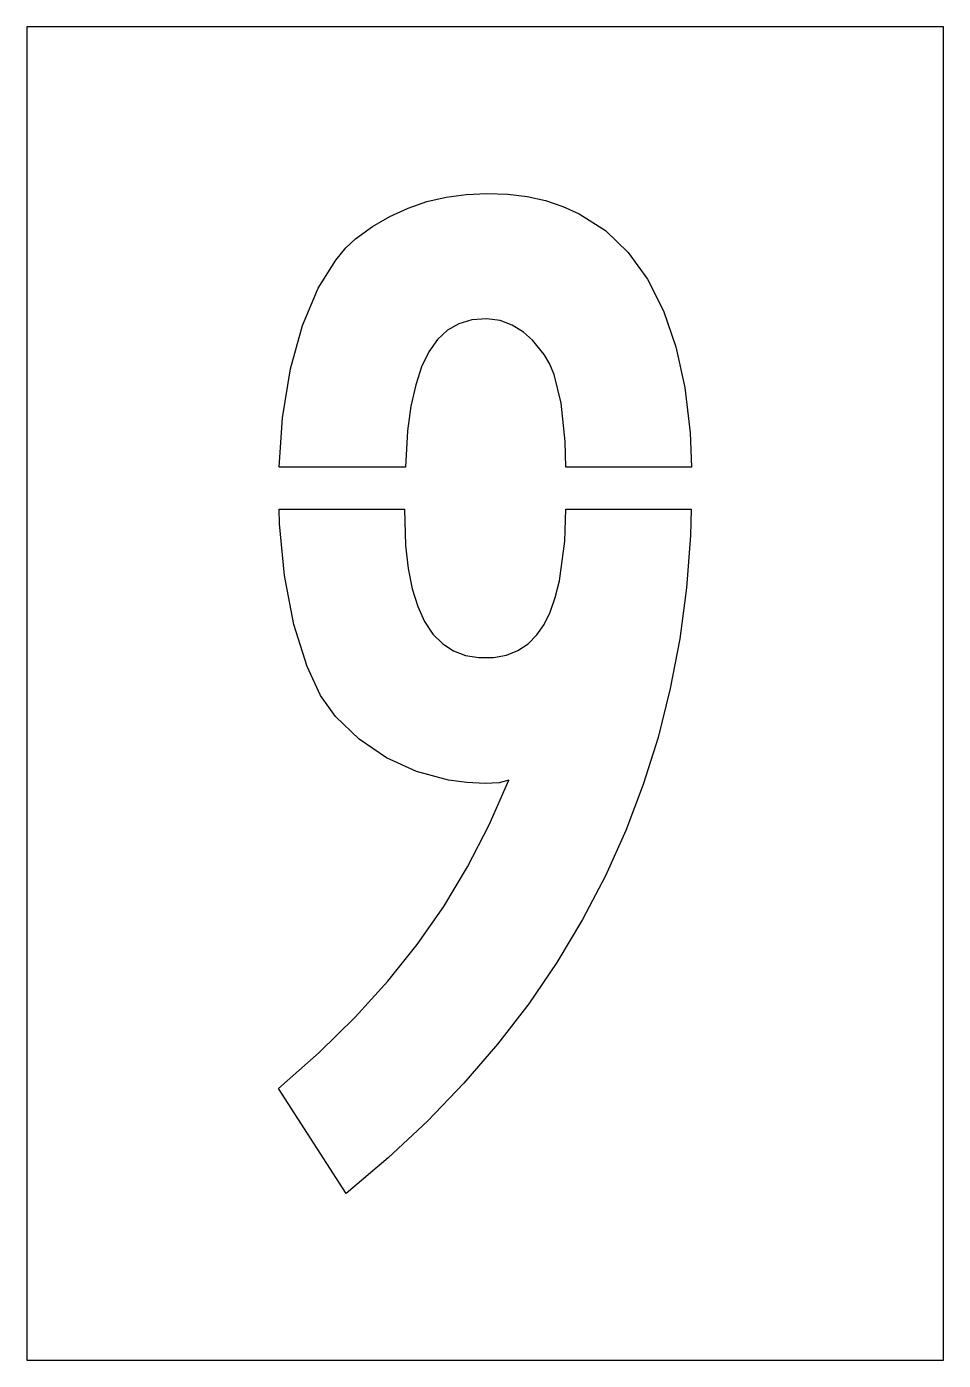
# Model space of a CAD drawing. Extents: x 0 to 11, y 0 to 16.
import ezdxf

# ---------------------------------------------------------------- set-up
doc = ezdxf.new("R2010")
doc.units = 0
doc.layers.add('CUT', color=7, linetype='Continuous')
doc.layers.add('OUTSIDE', color=1, linetype='Continuous')

msp = doc.modelspace()

# ---------------------------------------------------------------- linework, layer by layer
at = {"layer": 'CUT'}
for points in [[(6.4139, 11.4826), (6.3303, 11.8251), (6.2738, 11.9585), (6.2081, 12.0659), (6.0693, 12.2376), (5.9623, 12.3364), (5.8274, 12.4205), (5.6831, 12.4735), (5.5225, 12.4959), (5.34, 12.4819), (5.1853, 12.4356), (5.0506, 12.3581), (4.9305, 12.246), (4.8271, 12.0999), (4.7398, 11.9191), (4.6682, 11.7029), (4.611, 11.4461), (4.5689, 11.1512), (4.544, 10.7139), (3.0284, 10.7139), (3.0702, 11.3076), (3.1656, 11.8937), (3.3092, 12.4145), (3.4989, 12.8624), (3.7096, 13.2), (3.831, 13.3453), (3.9467, 13.4552), (4.1491, 13.6015), (4.3593, 13.7243), (4.5773, 13.824), (4.8034, 13.901), (5.0338, 13.9549), (5.272, 13.9877), (5.5226, 14), (5.7739, 13.9911), (6.0067, 13.9621), (6.2272, 13.9132), (6.4352, 13.8443), (6.6307, 13.756), (6.944, 13.5531), (7.2174, 13.2909), (7.4501, 12.9704), (7.6416, 12.5924), (7.7914, 12.158), (7.898, 11.6729), (7.9628, 11.1291), (7.9777, 10.7139), (6.4711, 10.7139), (6.4628, 11.0225)], [(7.5772, 7.4741), (7.3996, 6.9072), (7.1897, 6.3544), (6.946, 5.8123), (6.6717, 5.2879), (6.3632, 4.7744), (6.0244, 4.2785), (5.651, 3.7936), (5.2478, 3.3261), (4.8094, 2.8697), (4.3386, 2.4277), (3.8351, 2), (3.0223, 3.2616), (3.5085, 3.6918), (3.9436, 4.1188), (4.335, 4.5501), (4.6867, 4.9901), (5.0043, 5.4459), (5.291, 5.9219), (5.5513, 6.4255), (5.7872, 6.9612), (5.6719, 6.9285), (5.5, 6.922), (5.2804, 6.9321), (5.0604, 6.9621), (4.6787, 7.0651), (4.3177, 7.2301), (3.9897, 7.4532), (3.7076, 7.7255), (3.5272, 7.9773), (3.3658, 8.3221), (3.2077, 8.8296), (3.0937, 9.4166), (3.0323, 10.0362), (3.0303, 10.2119), (4.5342, 10.2119), (4.5455, 9.7759), (4.578, 9.4992), (4.627, 9.2555), (4.6921, 9.0443), (4.7752, 8.8621), (4.8752, 8.7124), (4.992, 8.5949), (5.1205, 8.5114), (5.2645, 8.4567), (5.4275, 8.4299), (5.6038, 8.4319), (5.7591, 8.4604), (5.8953, 8.5143), (6.0183, 8.596), (6.1238, 8.7031), (6.2082, 8.8259), (6.2818, 8.9756), (6.3433, 9.1503), (6.3928, 9.3503), (6.4575, 9.8285), (6.4711, 10.2119), (7.9756, 10.2119), (7.9674, 9.8964), (7.9185, 9.2683), (7.8369, 8.6546), (7.7236, 8.0591)]]:
    msp.add_lwpolyline(points, close=True, dxfattribs=at)
at = {"layer": 'OUTSIDE'}
msp.add_lwpolyline([(0, 0), (11, 0), (11, 16), (0, 16)], close=True, dxfattribs=at)

doc.saveas('drawing.dxf')
